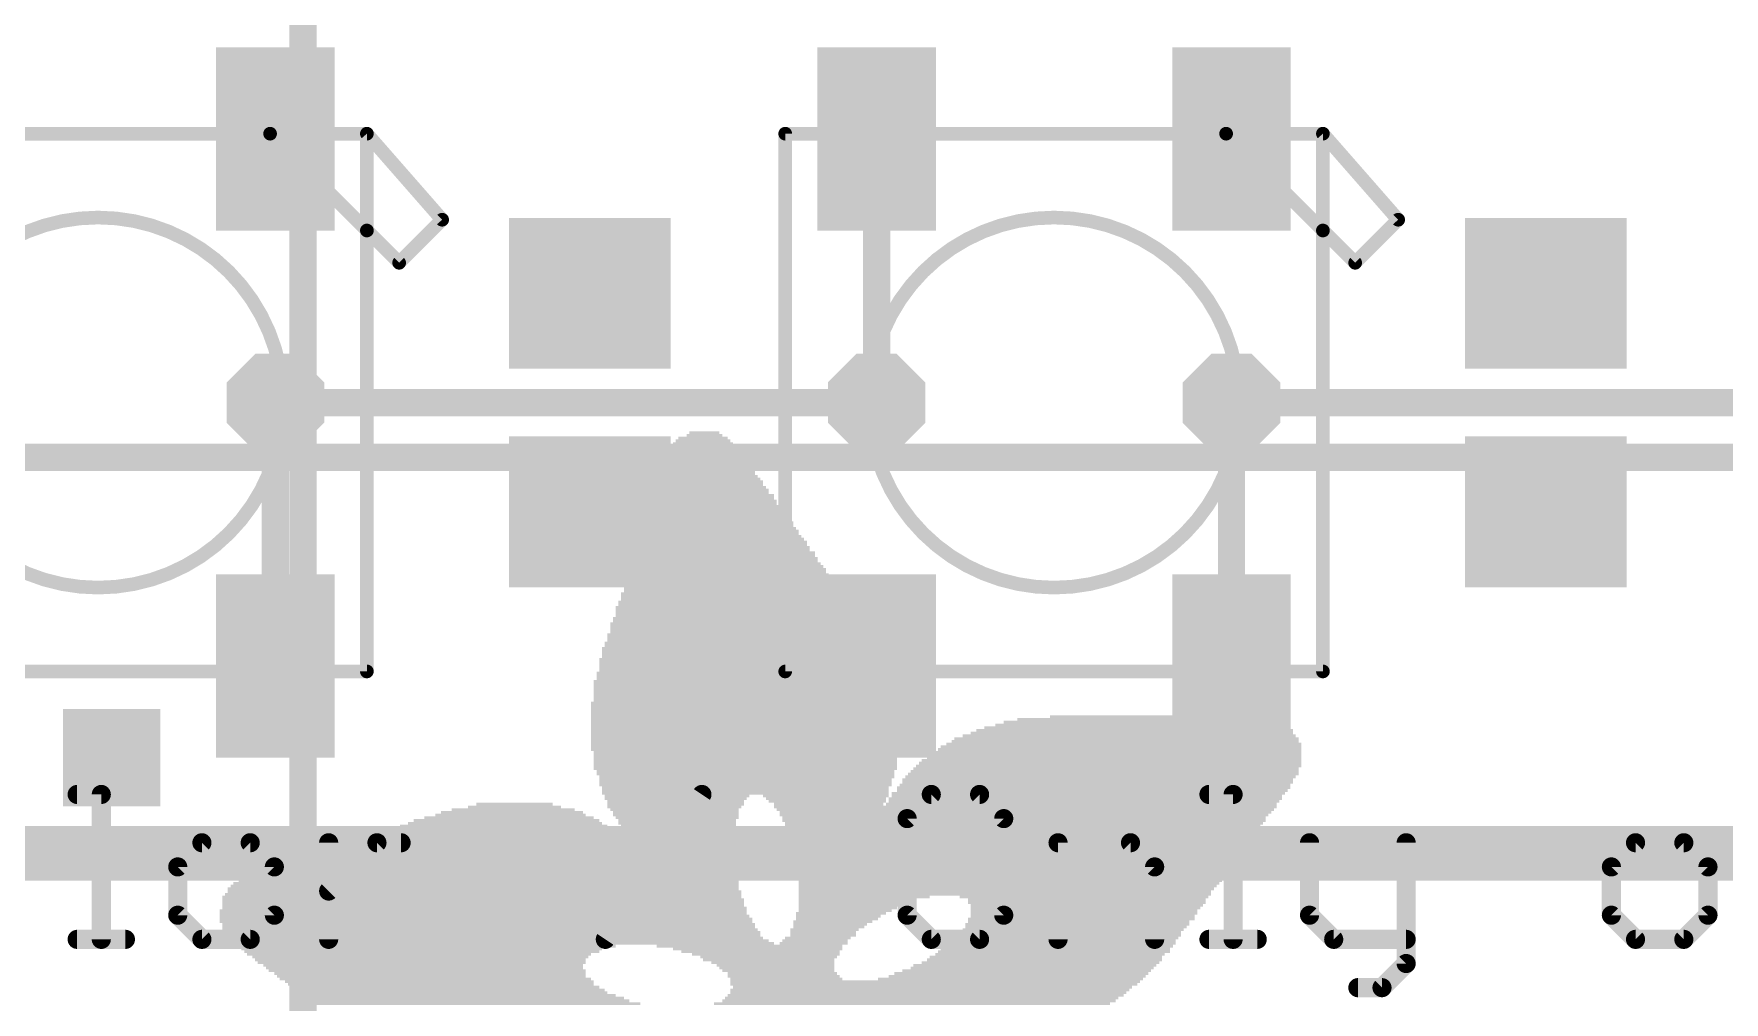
# Model space of a CAD drawing. Extents: x -0.4 to 69.2, y -1 to 53.5.
# Drawn here: x 38.26 to 53.98, y 30.49 to 39.5 of the extents above; entities that cross this region are included whole.
import ezdxf

# ---------------------------------------------------------------- set-up
doc = ezdxf.new("R2010")
doc.units = 0
for name, color, linetype in [('1', 12, 'CONTINUOUS'), ('16', 132, 'CONTINUOUS'), ('18', 110, 'CONTINUOUS'), ('21', 40, 'CONTINUOUS'), ('22', 6, 'CONTINUOUS'), ('29', 253, 'CONTINUOUS')]:
    doc.layers.add(name, color=color, linetype=linetype)

# ---------------------------------------------------------------- blocks, each defined once
blk = doc.blocks.new('RECT')
blk.add_solid([(-0.5, -0.5), (0.5, -0.5), (-0.5, 0.5), (0.5, 0.5)])
blk = doc.blocks.new('SQUAREV')
blk.add_solid([(-0.5, -0.5), (0.5, -0.5), (-0.5, 0.5), (0.5, 0.5)])
blk = doc.blocks.new('OCTAGONV')
at = {"const_width": 0.5}
blk.add_lwpolyline([(-0.25, -0.1036), (-0.25, 0.1036), (-0.1036, 0.25), (0.1036, 0.25), (0.25, 0.1036), (0.25, -0.1036), (0.1036, -0.25), (-0.1036, -0.25), (-0.25, -0.1036), (-0.25, 0.1036)], dxfattribs=at)

msp = doc.modelspace()

# ---------------------------------------------------------------- linework, layer by layer
at = {"layer": '1', "const_width": 0.254}
for points in [[(46.102, 38.518), (46.102, 36.068)], [(40.512, 33.618), (40.512, 36.068)], [(49.402, 36.068), (49.402, 33.618)], [(0, 35.56), (68.834, 35.56)], [(68.834, 32.004), (0, 32.004)], [(66.928, 31.75), (1.906, 31.75)]]:
    msp.add_lwpolyline(points, dxfattribs=at)
at = {"layer": '1', "const_width": 0.127}
for points in [[(46.1655, 38.518, 1), (46.0385, 38.518)], [(40.5755, 36.068, 1), (40.4485, 36.068)], [(49.4655, 36.068, 1), (49.3385, 36.068)], [(46.0385, 36.068, 1), (46.1655, 36.068)], [(40.4485, 33.618, 1), (40.5755, 33.618)], [(49.3385, 33.618, 1), (49.4655, 33.618)]]:
    msp.add_lwpolyline(points, format="xyb", dxfattribs=at)
at = {"layer": '16', "const_width": 0.254}
for points in [[(40.767, 44.704), (40.767, 5.842)], [(46.102, 36.068), (40.512, 36.068)], [(55.246, 36.068), (49.402, 36.068)]]:
    msp.add_lwpolyline(points, dxfattribs=at)
at = {"layer": '16', "const_width": 0.127}
for points in [[(40.512, 36.1315, 1), (40.512, 36.0045)], [(46.102, 36.0045, 1), (46.102, 36.1315)], [(49.402, 36.1315, 1), (49.402, 36.0045)]]:
    msp.add_lwpolyline(points, format="xyb", dxfattribs=at)
at = {"layer": '21'}
for points, const_width in [([(36.362, 38.568), (40.462, 38.568)], 0.127), ([(40.462, 38.568), (41.362, 38.568)], 0.127), ([(40.462, 38.568), (41.362, 37.668)], 0.127), ([(41.362, 38.568), (41.362, 37.668)], 0.127), ([(42.062, 37.768), (41.362, 38.568)], 0.127), ([(45.252, 33.568), (45.252, 38.568)], 0.127), ([(45.252, 38.568), (49.352, 38.568)], 0.127), ([(49.352, 38.568), (50.252, 38.568)], 0.127), ([(49.352, 38.568), (50.252, 37.668)], 0.127), ([(50.252, 38.568), (50.252, 37.668)], 0.127), ([(50.952, 37.768), (50.252, 38.568)], 0.127), ([(41.362, 37.668), (41.362, 33.568)], 0.127), ([(41.362, 37.668), (41.662, 37.368)], 0.127), ([(41.662, 37.368), (42.062, 37.768)], 0.127), ([(50.252, 37.668), (50.252, 33.568)], 0.127), ([(50.252, 37.668), (50.552, 37.368)], 0.127), ([(50.552, 37.368), (50.952, 37.768)], 0.127), ([(42.926, 36.068), (43.942, 36.068)], 0.2032), ([(51.816, 36.068), (52.832, 36.068)], 0.2032), ([(41.362, 33.568), (36.362, 33.568)], 0.127), ([(50.252, 33.568), (45.252, 33.568)], 0.127), ([(38.6678, 32.4243), (38.8923, 32.4243)], 0.1778), ([(38.8923, 32.4243), (38.8923, 31.0769)], 0.1778), ([(43.5793, 31.0769), (44.4775, 32.4243)], 0.1778), ([(46.6104, 32.4243), (46.3858, 32.1997)], 0.1778), ([(47.0595, 32.4243), (46.6104, 32.4243)], 0.1778), ([(47.284, 32.1997), (47.0595, 32.4243)], 0.1778), ([(49.1924, 32.4243), (49.4169, 32.4243)], 0.1778), ([(49.4169, 32.4243), (49.4169, 31.0769)], 0.1778), ([(46.3858, 32.1997), (46.3858, 31.3015)], 0.1778), ([(47.284, 31.3015), (47.284, 32.1997)], 0.1778), ([(39.8279, 31.9751), (39.6033, 31.7506)], 0.1778), ([(40.277, 31.9751), (39.8279, 31.9751)], 0.1778), ([(40.5015, 31.7506), (40.277, 31.9751)], 0.1778), ([(41.0066, 31.0769), (41.0066, 31.9751)], 0.1778), ([(41.0066, 31.526), (41.4557, 31.9751)], 0.1778), ([(41.4557, 31.9751), (41.6803, 31.9751)], 0.1778), ([(47.7891, 31.0769), (47.7891, 31.9751)], 0.1778), ([(47.7891, 31.9751), (48.4628, 31.9751)], 0.1778), ([(48.4628, 31.9751), (48.6873, 31.7506)], 0.1778), ([(50.1279, 31.9751), (50.1279, 31.3015)], 0.1778), ([(51.0261, 31.9751), (51.0261, 30.8523)], 0.1778), ([(53.159, 31.9751), (52.9344, 31.7506)], 0.1778), ([(53.6081, 31.9751), (53.159, 31.9751)], 0.1778), ([(53.8327, 31.7506), (53.6081, 31.9751)], 0.1778), ([(39.6033, 31.7506), (39.6033, 31.3015)], 0.1778), ([(40.5015, 31.3015), (40.5015, 31.7506)], 0.1778), ([(48.6873, 31.7506), (48.6873, 31.0769)], 0.1778), ([(52.9344, 31.7506), (52.9344, 31.3015)], 0.1778), ([(53.8327, 31.3015), (53.8327, 31.7506)], 0.1778), ([(39.6033, 31.3015), (39.8279, 31.0769)], 0.1778), ([(40.277, 31.0769), (40.5015, 31.3015)], 0.1778), ([(46.3858, 31.3015), (46.6104, 31.0769)], 0.1778), ([(47.0595, 31.0769), (47.284, 31.3015)], 0.1778), ([(50.1279, 31.3015), (50.3524, 31.0769)], 0.1778), ([(52.9344, 31.3015), (53.159, 31.0769)], 0.1778), ([(53.6081, 31.0769), (53.8327, 31.3015)], 0.1778), ([(38.6678, 31.0769), (39.1169, 31.0769)], 0.1778), ([(39.8279, 31.0769), (40.277, 31.0769)], 0.1778), ([(46.6104, 31.0769), (47.0595, 31.0769)], 0.1778), ([(49.1924, 31.0769), (49.6415, 31.0769)], 0.1778), ([(50.3524, 31.0769), (51.0261, 31.0769)], 0.1778), ([(53.159, 31.0769), (53.6081, 31.0769)], 0.1778), ([(51.0261, 30.8523), (50.8016, 30.6278)], 0.1778), ([(50.8016, 30.6278), (50.577, 30.6278)], 0.1778)]:
    msp.add_lwpolyline(points, dxfattribs=dict(at, const_width=const_width))
for points, const_width in [([(40.4845, 38.5905, 1), (40.4395, 38.5455)], 0.0635), ([(40.462, 38.5998, 1), (40.462, 38.5363)], 0.0635), ([(40.462, 38.5363, 1), (40.462, 38.5998)], 0.0635), ([(41.3938, 38.568, 1), (41.3302, 38.568)], 0.0635), ([(41.3859, 38.5889, 1), (41.3381, 38.5471)], 0.0635), ([(41.362, 38.5363, 1), (41.362, 38.5998)], 0.0635), ([(45.252, 38.5998, 1), (45.252, 38.5363)], 0.0635), ([(45.2838, 38.568, 1), (45.2203, 38.568)], 0.0635), ([(49.3745, 38.5905, 1), (49.3295, 38.5455)], 0.0635), ([(49.352, 38.5998, 1), (49.352, 38.5363)], 0.0635), ([(49.352, 38.5363, 1), (49.352, 38.5998)], 0.0635), ([(50.2838, 38.568, 1), (50.2203, 38.568)], 0.0635), ([(50.2759, 38.5889, 1), (50.2281, 38.5471)], 0.0635), ([(50.252, 38.5363, 1), (50.252, 38.5998)], 0.0635), ([(38.862, 34.3475, 1), (38.862, 37.7885, 1), (38.862, 34.3475)], 0.127), ([(41.3845, 37.6905, 1), (41.3395, 37.6455)], 0.0635), ([(41.3938, 37.668, 1), (41.3302, 37.668)], 0.0635), ([(42.0381, 37.7471, 1), (42.0859, 37.7889)], 0.0635), ([(42.0845, 37.7455, 1), (42.0395, 37.7905)], 0.0635), ([(47.752, 34.3475, 1), (47.752, 37.7885, 1), (47.752, 34.3475)], 0.127), ([(50.2745, 37.6905, 1), (50.2295, 37.6455)], 0.0635), ([(50.2838, 37.668, 1), (50.2203, 37.668)], 0.0635), ([(50.9281, 37.7471, 1), (50.9759, 37.7889)], 0.0635), ([(50.9745, 37.7455, 1), (50.9295, 37.7905)], 0.0635), ([(41.3302, 37.668, 1), (41.3938, 37.668)], 0.0635), ([(41.3395, 37.6455, 1), (41.3845, 37.6905)], 0.0635), ([(50.2203, 37.668, 1), (50.2838, 37.668)], 0.0635), ([(50.2295, 37.6455, 1), (50.2745, 37.6905)], 0.0635), ([(41.6395, 37.3905, 1), (41.6845, 37.3455)], 0.0635), ([(41.6395, 37.3455, 1), (41.6845, 37.3905)], 0.0635), ([(50.5295, 37.3905, 1), (50.5745, 37.3455)], 0.0635), ([(50.5295, 37.3455, 1), (50.5745, 37.3905)], 0.0635), ([(42.926, 36.1188, 1), (42.926, 36.0172)], 0.1016), ([(43.942, 36.0172, 1), (43.942, 36.1188)], 0.1016), ([(51.816, 36.1188, 1), (51.816, 36.0172)], 0.1016), ([(52.832, 36.0172, 1), (52.832, 36.1188)], 0.1016), ([(41.3302, 33.568, 1), (41.3938, 33.568)], 0.0635), ([(41.362, 33.5363, 1), (41.362, 33.5998)], 0.0635), ([(45.252, 33.5998, 1), (45.252, 33.5363)], 0.0635), ([(45.2203, 33.568, 1), (45.2838, 33.568)], 0.0635), ([(50.2203, 33.568, 1), (50.2838, 33.568)], 0.0635), ([(50.252, 33.5363, 1), (50.252, 33.5998)], 0.0635), ([(38.6678, 32.4687, 1), (38.6678, 32.3798)], 0.0889), ([(38.9368, 32.4243, 1), (38.8479, 32.4243)], 0.0889), ([(38.8923, 32.3798, 1), (38.8923, 32.4687)], 0.0889), ([(44.5145, 32.3996, 1), (44.4405, 32.4489)], 0.0889), ([(46.6104, 32.4687, 1), (46.6104, 32.3798)], 0.0889), ([(46.6418, 32.3928, 1), (46.5789, 32.4557)], 0.0889), ([(47.0909, 32.4557, 1), (47.0281, 32.3928)], 0.0889), ([(47.0595, 32.3798, 1), (47.0595, 32.4687)], 0.0889), ([(49.1924, 32.4687, 1), (49.1924, 32.3798)], 0.0889), ([(49.4614, 32.4243, 1), (49.3725, 32.4243)], 0.0889), ([(49.4169, 32.3798, 1), (49.4169, 32.4687)], 0.0889), ([(46.3544, 32.2311, 1), (46.4172, 32.1683)], 0.0889), ([(46.4303, 32.1997, 1), (46.3414, 32.1997)], 0.0889), ([(47.3285, 32.1997, 1), (47.2396, 32.1997)], 0.0889), ([(47.2526, 32.1683, 1), (47.3155, 32.2311)], 0.0889), ([(39.8279, 32.0196, 1), (39.8279, 31.9307)], 0.0889), ([(39.8593, 31.9437, 1), (39.7964, 32.0066)], 0.0889), ([(40.3084, 32.0066, 1), (40.2455, 31.9437)], 0.0889), ([(40.277, 31.9307, 1), (40.277, 32.0196)], 0.0889), ([(41.051, 31.9751, 1), (40.9621, 31.9751)], 0.0889), ([(41.4557, 32.0196, 1), (41.4557, 31.9307)], 0.0889), ([(41.4871, 31.9437, 1), (41.4243, 32.0066)], 0.0889), ([(41.6803, 31.9307, 1), (41.6803, 32.0196)], 0.0889), ([(47.8335, 31.9751, 1), (47.7446, 31.9751)], 0.0889), ([(47.7891, 32.0196, 1), (47.7891, 31.9307)], 0.0889), ([(48.4942, 32.0066, 1), (48.4313, 31.9437)], 0.0889), ([(48.4628, 31.9307, 1), (48.4628, 32.0196)], 0.0889), ([(50.1723, 31.9751, 1), (50.0834, 31.9751)], 0.0889), ([(51.0706, 31.9751, 1), (50.9817, 31.9751)], 0.0889), ([(53.159, 32.0196, 1), (53.159, 31.9307)], 0.0889), ([(53.1904, 31.9437, 1), (53.1276, 32.0066)], 0.0889), ([(53.6395, 32.0066, 1), (53.5767, 31.9437)], 0.0889), ([(53.6081, 31.9307, 1), (53.6081, 32.0196)], 0.0889), ([(39.6477, 31.7506, 1), (39.5588, 31.7506)], 0.0889), ([(39.5719, 31.782, 1), (39.6347, 31.7191)], 0.0889), ([(40.546, 31.7506, 1), (40.4571, 31.7506)], 0.0889), ([(40.4701, 31.7191, 1), (40.533, 31.782)], 0.0889), ([(48.7318, 31.7506, 1), (48.6429, 31.7506)], 0.0889), ([(48.6559, 31.7191, 1), (48.7187, 31.782)], 0.0889), ([(52.903, 31.782, 1), (52.9659, 31.7191)], 0.0889), ([(52.9789, 31.7506, 1), (52.89, 31.7506)], 0.0889), ([(53.8771, 31.7506, 1), (53.7882, 31.7506)], 0.0889), ([(53.8012, 31.7191, 1), (53.8641, 31.782)], 0.0889), ([(40.9751, 31.5574, 1), (41.038, 31.4946)], 0.0889), ([(39.6347, 31.3329, 1), (39.5719, 31.27)], 0.0889), ([(39.5588, 31.3015, 1), (39.6477, 31.3015)], 0.0889), ([(40.4571, 31.3015, 1), (40.546, 31.3015)], 0.0889), ([(40.533, 31.27, 1), (40.4701, 31.3329)], 0.0889), ([(46.4172, 31.3329, 1), (46.3544, 31.27)], 0.0889), ([(46.3414, 31.3015, 1), (46.4303, 31.3015)], 0.0889), ([(47.2396, 31.3015, 1), (47.3285, 31.3015)], 0.0889), ([(47.3155, 31.27, 1), (47.2526, 31.3329)], 0.0889), ([(50.0834, 31.3015, 1), (50.1723, 31.3015)], 0.0889), ([(50.1593, 31.3329, 1), (50.0965, 31.27)], 0.0889), ([(52.9659, 31.3329, 1), (52.903, 31.27)], 0.0889), ([(52.89, 31.3015, 1), (52.9789, 31.3015)], 0.0889), ([(53.7882, 31.3015, 1), (53.8771, 31.3015)], 0.0889), ([(53.8641, 31.27, 1), (53.8012, 31.3329)], 0.0889), ([(38.6678, 31.1214, 1), (38.6678, 31.0325)], 0.0889), ([(39.1169, 31.0325, 1), (39.1169, 31.1214)], 0.0889), ([(39.8279, 31.1214, 1), (39.8279, 31.0325)], 0.0889), ([(39.7964, 31.0455, 1), (39.8593, 31.1083)], 0.0889), ([(40.2455, 31.1083, 1), (40.3084, 31.0455)], 0.0889), ([(40.277, 31.0325, 1), (40.277, 31.1214)], 0.0889), ([(43.5423, 31.1016, 1), (43.6162, 31.0522)], 0.0889), ([(46.6104, 31.1214, 1), (46.6104, 31.0325)], 0.0889), ([(46.5789, 31.0455, 1), (46.6418, 31.1083)], 0.0889), ([(47.0281, 31.1083, 1), (47.0909, 31.0455)], 0.0889), ([(47.0595, 31.0325, 1), (47.0595, 31.1214)], 0.0889), ([(49.1924, 31.1214, 1), (49.1924, 31.0325)], 0.0889), ([(49.6415, 31.0325, 1), (49.6415, 31.1214)], 0.0889), ([(50.3524, 31.1214, 1), (50.3524, 31.0325)], 0.0889), ([(50.321, 31.0455, 1), (50.3839, 31.1083)], 0.0889), ([(51.0261, 31.0325, 1), (51.0261, 31.1214)], 0.0889), ([(53.159, 31.1214, 1), (53.159, 31.0325)], 0.0889), ([(53.1276, 31.0455, 1), (53.1904, 31.1083)], 0.0889), ([(53.5767, 31.1083, 1), (53.6395, 31.0455)], 0.0889), ([(53.6081, 31.0325, 1), (53.6081, 31.1214)], 0.0889), ([(38.8479, 31.0769, 1), (38.9368, 31.0769)], 0.0889), ([(40.9621, 31.0769, 1), (41.051, 31.0769)], 0.0889), ([(47.7446, 31.0769, 1), (47.8335, 31.0769)], 0.0889), ([(48.6429, 31.0769, 1), (48.7318, 31.0769)], 0.0889), ([(49.3725, 31.0769, 1), (49.4614, 31.0769)], 0.0889), ([(50.9817, 30.8523, 1), (51.0706, 30.8523)], 0.0889), ([(51.0575, 30.8209, 1), (50.9947, 30.8838)], 0.0889), ([(50.577, 30.6722, 1), (50.577, 30.5833)], 0.0889), ([(50.7701, 30.6592, 1), (50.833, 30.5964)], 0.0889), ([(50.8016, 30.5833, 1), (50.8016, 30.6722)], 0.0889)]:
    msp.add_lwpolyline(points, format="xyb", dxfattribs=dict(at, const_width=const_width))

# ---------------------------------------------------------------- block references
at = {"layer": '1', "rotation": 90}
for p, xscale, yscale in [((40.512, 38.518), 1.5, 0.9), ((46.102, 38.518), 1.5, 0.9), ((49.402, 38.518), 1.5, 0.9), ((43.434, 37.084), 1.2, 1.3), ((52.324, 37.084), 1.2, 1.3), ((43.434, 35.052), 1.2, 1.3), ((52.324, 35.052), 1.2, 1.3), ((40.512, 33.618), 1.5, 0.9), ((46.102, 33.618), 1.5, 0.9), ((49.402, 33.618), 1.5, 0.9)]:
    msp.add_blockref('RECT', p, dxfattribs=dict(at, xscale=xscale, yscale=yscale))
at = {"layer": '18', "xscale": 0.9064, "yscale": 0.9064}
for name, p in [('OCTAGONV', (40.512, 36.068)), ('OCTAGONV', (40.512, 36.068)), ('OCTAGONV', (46.102, 36.068)), ('OCTAGONV', (46.102, 36.068)), ('OCTAGONV', (49.402, 36.068)), ('OCTAGONV', (49.402, 36.068)), ('SQUAREV', (38.989, 32.766)), ('SQUAREV', (38.989, 32.766))]:
    msp.add_blockref(name, p, dxfattribs=at)
at = {"layer": '22', "yscale": 0.0254, "rotation": 180}
for p, xscale in [((44.4881, 35.687), 0.5588), ((44.4881, 35.7124), 0.508), ((44.4881, 35.7378), 0.4572), ((44.5008, 35.7632), 0.3302), ((44.5008, 35.7886), 0.2794), ((44.5008, 35.56), 0.7366), ((44.5135, 35.5346), 0.762), ((44.5135, 35.5854), 0.7112), ((44.5008, 35.6362), 0.635), ((44.5008, 35.6108), 0.635), ((44.5008, 35.6616), 0.5842), ((44.5389, 35.3568), 0.9652), ((44.5262, 35.4076), 0.889), ((44.5389, 35.3822), 0.9144), ((44.5262, 35.4838), 0.8382), ((44.5262, 35.4584), 0.8382), ((44.5389, 35.433), 0.8636), ((44.5135, 35.5092), 0.762), ((44.5643, 35.2552), 1.0668), ((44.5643, 35.2298), 1.0668), ((44.5897, 35.2044), 1.1176), ((44.5516, 35.3314), 0.9906), ((44.5516, 35.306), 0.9906), ((44.5643, 35.2806), 1.016), ((44.6024, 35.1028), 1.2446), ((44.6024, 35.0774), 1.2446), ((44.6151, 35.052), 1.27), ((44.577, 35.179), 1.143), ((44.5897, 35.1536), 1.1684), ((44.5897, 35.1282), 1.1684), ((44.6278, 34.925), 1.397), ((44.6405, 34.8996), 1.4224), ((44.6024, 35.0266), 1.2954), ((44.6151, 35.0012), 1.3208), ((44.6278, 34.9758), 1.3462), ((44.6405, 34.9504), 1.3716), ((44.6532, 34.798), 1.5494), ((44.6659, 34.7726), 1.5748), ((44.6659, 34.7472), 1.5748), ((44.6405, 34.8742), 1.4732), ((44.6405, 34.8488), 1.4732), ((44.6532, 34.8234), 1.4986), ((44.6913, 34.6202), 1.7272), ((44.6913, 34.5948), 1.7272), ((44.704, 34.5694), 1.7526), ((44.6913, 34.671), 1.6764), ((44.6913, 34.6456), 1.6764), ((44.6786, 34.7218), 1.6002), ((44.6786, 34.6964), 1.6002), ((44.7294, 34.4424), 1.905), ((44.7294, 34.417), 1.905), ((44.704, 34.544), 1.8034), ((44.7167, 34.5186), 1.8288), ((44.7167, 34.4932), 1.8288), ((44.7294, 34.4678), 1.8542), ((44.7548, 34.29), 2.0574), ((44.7548, 34.2646), 2.0574), ((44.7294, 34.3916), 1.9558), ((44.7421, 34.3662), 1.9812), ((44.7548, 34.3408), 2.0066), ((44.7548, 34.3154), 2.0066), ((44.7675, 34.163), 2.1844), ((44.7929, 34.1376), 2.2352), ((44.7929, 34.1122), 2.2352), ((44.7675, 34.2138), 2.1336), ((44.7802, 34.1884), 2.159), ((44.7802, 34.2392), 2.1082), ((44.8056, 34.0106), 2.3622), ((44.8056, 33.9852), 2.3622), ((44.8183, 33.9598), 2.3876), ((44.7929, 34.0614), 2.286), ((44.8056, 34.036), 2.3114), ((44.8056, 34.0868), 2.2606), ((44.831, 33.8328), 2.5146), ((44.831, 33.8074), 2.5146), ((44.8183, 33.909), 2.4384), ((44.831, 33.8836), 2.4638), ((44.831, 33.8582), 2.4638), ((44.8183, 33.9344), 2.3876), ((44.8437, 33.6804), 2.6416), ((44.8437, 33.655), 2.6416), ((44.8437, 33.6296), 2.6416), ((44.8183, 33.782), 2.54), ((44.831, 33.7566), 2.5654), ((44.8437, 33.7312), 2.5908), ((44.8437, 33.7058), 2.5908), ((44.8437, 33.4772), 2.7432), ((44.8564, 33.5534), 2.7178), ((44.8564, 33.528), 2.7178), ((44.8564, 33.5026), 2.7178), ((44.8564, 33.6042), 2.667), ((44.8564, 33.5788), 2.667), ((44.8564, 33.4518), 2.7686), ((44.8564, 33.4264), 2.7686), ((44.8564, 33.401), 2.7686), ((44.8564, 33.3756), 2.7686), ((44.8691, 33.3502), 2.794), ((44.8691, 33.3248), 2.794), ((44.8691, 33.274), 2.8448), ((44.8691, 33.2486), 2.8448), ((44.8691, 33.2232), 2.8448), ((44.8691, 33.1978), 2.8448), ((44.8691, 33.1724), 2.8448), ((44.8691, 33.2994), 2.794), ((44.8691, 33.147), 2.8448), ((44.8691, 33.1216), 2.8448), ((44.8691, 33.0962), 2.8448), ((44.8691, 33.0708), 2.8448), ((44.8691, 33.0454), 2.8448), ((44.8818, 33.02), 2.8702), ((48.5013, 33.02), 2.9464), ((48.5267, 33.0454), 2.8448), ((48.5648, 33.0708), 2.7178), ((48.5902, 33.0962), 2.6162), ((48.6283, 33.1216), 2.4384), ((48.7172, 33.147), 2.0066), ((44.8818, 32.9946), 2.8702), ((44.8818, 32.9692), 2.8702), ((44.8818, 32.9438), 2.8702), ((44.8818, 32.9184), 2.8702), ((44.8818, 32.893), 2.8702), ((44.8691, 32.8676), 2.8448), ((44.8691, 32.8422), 2.8448), ((48.3616, 32.8422), 3.3782), ((48.3743, 32.8676), 3.3528), ((48.3997, 32.893), 3.302), ((48.4124, 32.9184), 3.2258), ((48.4251, 32.9438), 3.2004), ((48.4505, 32.9692), 3.0988), ((48.4759, 32.9946), 2.9972), ((44.8818, 32.8168), 2.8194), ((44.8818, 32.7914), 2.8194), ((44.8818, 32.766), 2.8194), ((44.8818, 32.7406), 2.8194), ((44.8818, 32.7152), 2.8194), ((44.8818, 32.6898), 2.8194), ((48.26, 32.6898), 3.5814), ((48.2727, 32.7152), 3.556), ((48.2854, 32.7406), 3.5306), ((48.3108, 32.766), 3.4798), ((48.3235, 32.7914), 3.4544), ((48.3489, 32.8168), 3.4036), ((44.8818, 32.6644), 2.8194), ((44.8818, 32.639), 2.7686), ((44.8818, 32.6136), 2.7686), ((44.8945, 32.5882), 2.7432), ((44.8818, 32.5628), 2.7178), ((44.8818, 32.5374), 2.7178), ((48.1584, 32.5628), 3.6322), ((48.1584, 32.5374), 3.6322), ((48.1838, 32.5882), 3.6322), ((48.2092, 32.6136), 3.6322), ((48.2219, 32.639), 3.6068), ((48.2346, 32.6644), 3.5814), ((44.8818, 32.512), 2.7178), ((44.8818, 32.4866), 2.667), ((44.8818, 32.4612), 2.667), ((44.8818, 32.4358), 2.667), ((44.2468, 32.4104), 1.3462), ((44.2341, 32.385), 1.3208), ((45.6311, 32.4104), 1.1684), ((45.6311, 32.385), 1.1176), ((48.0441, 32.385), 3.6576), ((48.0695, 32.4358), 3.6576), ((48.0568, 32.4104), 3.6322), ((48.1203, 32.4866), 3.6576), ((48.1076, 32.4612), 3.6322), ((48.133, 32.512), 3.6322), ((42.6974, 32.2326), 1.397), ((42.7101, 32.258), 1.3208), ((42.7228, 32.2834), 1.143), ((42.7355, 32.3088), 0.8636), ((42.7355, 32.3342), 0.7112), ((44.2341, 32.3596), 1.27), ((44.2341, 32.3342), 1.27), ((44.2214, 32.3088), 1.2446), ((44.2214, 32.2834), 1.1938), ((44.2341, 32.258), 1.1684), ((44.2341, 32.2326), 1.1684), ((45.6438, 32.3596), 1.0922), ((45.6565, 32.3342), 1.016), ((47.4853, 32.3088), 4.6736), ((47.4853, 32.2834), 4.6228), ((47.4853, 32.258), 4.572), ((47.4726, 32.2326), 4.5466), ((48.006, 32.3342), 3.6322), ((48.0314, 32.3596), 3.6322), ((42.5704, 32.0548), 2.3114), ((42.5958, 32.0802), 2.159), ((42.6085, 32.1056), 2.0828), ((42.6339, 32.131), 1.9304), ((42.6466, 32.1564), 1.8034), ((42.6593, 32.1818), 1.7272), ((42.6847, 32.2072), 1.5748), ((44.2468, 32.2072), 1.143), ((44.2468, 32.1818), 1.0922), ((44.2468, 32.1564), 1.0922), ((44.2595, 32.131), 1.0668), ((44.2722, 32.1056), 1.0414), ((44.2722, 32.0802), 1.0414), ((44.2849, 32.0548), 1.016), ((47.4726, 32.2072), 4.4958), ((47.4726, 32.1818), 4.4958), ((47.4726, 32.1564), 4.445), ((47.4599, 32.131), 4.4196), ((47.4599, 32.1056), 4.3688), ((47.4599, 32.0802), 4.3688), ((47.4599, 32.0548), 4.318), ((42.8752, 31.9024), 3.8354), ((42.9133, 31.9278), 3.7592), ((42.4688, 31.9532), 2.7686), ((42.9895, 31.9786), 3.6068), ((42.5323, 32.004), 2.4892), ((42.545, 32.0294), 2.413), ((44.2976, 32.0294), 0.9906), ((44.3103, 32.004), 0.9652), ((44.3357, 31.9532), 0.9144), ((47.4472, 32.0294), 4.2926), ((47.4472, 32.004), 4.2926), ((47.4345, 31.9786), 4.2672), ((47.4345, 31.9532), 4.2164), ((47.4218, 31.9278), 4.191), ((47.4218, 31.9024), 4.191), ((42.6339, 31.75), 4.318), ((42.672, 31.7754), 4.2418), ((42.7228, 31.8008), 4.1402), ((42.7482, 31.8262), 4.0894), ((42.799, 31.8516), 3.9878), ((42.8498, 31.877), 3.8862), ((47.4091, 31.877), 4.1656), ((47.4091, 31.8516), 4.1656), ((47.3964, 31.8262), 4.0894), ((47.3964, 31.8008), 4.0894), ((47.3837, 31.7754), 4.064), ((47.371, 31.75), 4.0386), ((42.4688, 31.5976), 4.699), ((42.4942, 31.623), 4.6482), ((42.5196, 31.6484), 4.5974), ((42.5196, 31.6738), 4.5466), ((42.5577, 31.6992), 4.4704), ((42.5958, 31.7246), 4.3942), ((47.3837, 31.7246), 4.0132), ((47.371, 31.6992), 3.9878), ((47.3583, 31.6738), 3.9624), ((47.3456, 31.6484), 3.937), ((47.3456, 31.623), 3.937), ((47.3329, 31.5976), 3.9116), ((42.4307, 31.4706), 4.826), ((42.4434, 31.4452), 4.8514), ((42.4434, 31.496), 4.8006), ((42.4434, 31.5468), 4.7498), ((42.4561, 31.5214), 4.7752), ((42.4561, 31.5722), 4.7244), ((47.3202, 31.5722), 3.8862), ((47.3075, 31.5468), 3.8608), ((47.2948, 31.5214), 3.8354), ((47.2948, 31.496), 3.8354), ((45.9867, 31.4706), 1.2192), ((45.9232, 31.4452), 1.0922), ((48.0314, 31.4706), 2.3114), ((48.0568, 31.4452), 2.2098), ((42.4434, 31.3436), 4.9022), ((42.4434, 31.3182), 4.9022), ((42.4561, 31.2928), 4.9276), ((42.4434, 31.4198), 4.8514), ((42.4434, 31.3944), 4.8514), ((42.4561, 31.369), 4.8768), ((45.7708, 31.3182), 0.8382), ((45.7454, 31.2928), 0.7874), ((45.9105, 31.4198), 1.0668), ((45.8724, 31.3944), 0.9906), ((45.8343, 31.369), 0.9144), ((45.8089, 31.3436), 0.8636), ((48.0568, 31.4198), 2.2098), ((48.0568, 31.3944), 2.159), ((48.0441, 31.369), 2.1336), ((48.0314, 31.3436), 2.1082), ((48.0314, 31.3182), 2.1082), ((48.0187, 31.2928), 2.0828), ((42.4688, 31.2674), 4.953), ((42.4688, 31.242), 4.953), ((42.4942, 31.2166), 4.953), ((42.4942, 31.1912), 4.953), ((42.5069, 31.1658), 4.9784), ((42.5323, 31.1404), 4.9784), ((42.545, 31.115), 4.953), ((45.6184, 31.1658), 0.635), ((45.6057, 31.1404), 0.6096), ((45.6057, 31.115), 0.6096), ((45.6946, 31.242), 0.7366), ((45.6692, 31.2166), 0.6858), ((45.6565, 31.1912), 0.6604), ((45.7327, 31.2674), 0.762), ((47.9044, 31.1404), 2.0574), ((47.9044, 31.115), 2.0574), ((47.9298, 31.1658), 2.0574), ((47.9679, 31.2166), 2.0828), ((47.9552, 31.1912), 2.0574), ((48.006, 31.2674), 2.1082), ((47.9806, 31.242), 2.0574), ((42.5577, 31.0896), 4.9784), ((42.5958, 31.0642), 5.0038), ((42.6339, 31.0388), 5.0292), ((41.91, 31.0134), 3.5306), ((41.8719, 30.988), 3.3528), ((41.8719, 30.9626), 3.302), ((44.9199, 31.0134), 1.7272), ((44.9961, 30.988), 1.5748), ((45.0215, 30.9626), 1.4732), ((45.5168, 31.0388), 0.635), ((45.5295, 31.0642), 0.6096), ((45.5549, 31.0896), 0.6096), ((47.752, 30.9626), 2.159), ((47.7647, 30.988), 2.1336), ((47.8028, 31.0134), 2.1082), ((47.8282, 31.0388), 2.1082), ((47.8409, 31.0642), 2.0828), ((47.8663, 31.0896), 2.0828), ((41.8465, 30.9372), 3.2004), ((41.8592, 30.9118), 3.1242), ((41.8592, 30.8864), 3.0734), ((41.8719, 30.861), 3.048), ((41.8846, 30.8356), 2.9718), ((41.8973, 30.8102), 2.9464), ((45.0723, 30.9372), 1.3716), ((45.0977, 30.9118), 1.27), ((45.0977, 30.8864), 1.2192), ((45.1358, 30.861), 1.143), ((45.1612, 30.8356), 1.0922), ((45.1739, 30.8102), 1.0668), ((47.5488, 30.8102), 2.2606), ((47.5742, 30.8356), 2.2606), ((47.625, 30.861), 2.2098), ((47.6631, 30.8864), 2.1844), ((47.6758, 30.9118), 2.159), ((47.7139, 30.9372), 2.1336), ((41.9227, 30.7848), 2.9464), ((41.9481, 30.7594), 2.8956), ((41.9608, 30.734), 2.8702), ((41.9989, 30.7086), 2.8956), ((42.037, 30.6832), 2.8702), ((42.0497, 30.6578), 2.8448), ((45.1866, 30.7848), 1.0414), ((45.2247, 30.7594), 1.016), ((45.2374, 30.734), 1.0414), ((45.2628, 30.7086), 1.0414), ((46.6471, 30.6832), 3.81), ((46.6344, 30.6578), 3.7846), ((47.3456, 30.7086), 2.4638), ((47.4091, 30.734), 2.3876), ((47.4472, 30.7594), 2.3622), ((47.498, 30.7848), 2.3114), ((42.1005, 30.6324), 2.8448), ((42.1386, 30.607), 2.8702), ((42.164, 30.5816), 2.8702), ((42.2275, 30.5562), 2.8956), ((42.291, 30.5308), 2.921), ((42.3164, 30.5054), 2.9718), ((46.4947, 30.5054), 3.6576), ((46.5201, 30.5308), 3.6576), ((46.5582, 30.5562), 3.683), ((46.5963, 30.607), 3.7084), ((46.5836, 30.5816), 3.683), ((46.6217, 30.6324), 3.7084), ((42.3926, 30.48), 3.0226), ((46.4312, 30.48), 3.683)]:
    msp.add_blockref('RECT', p, dxfattribs=dict(at, xscale=xscale))
at = {"layer": '29', "rotation": 90}
for p, xscale, yscale in [((40.512, 38.518), 1.7032, 1.1032), ((46.102, 38.518), 1.7032, 1.1032), ((49.402, 38.518), 1.7032, 1.1032), ((43.434, 37.084), 1.4032, 1.5032), ((52.324, 37.084), 1.4032, 1.5032), ((43.434, 35.052), 1.4032, 1.5032), ((52.324, 35.052), 1.4032, 1.5032), ((40.512, 33.618), 1.7032, 1.1032), ((46.102, 33.618), 1.7032, 1.1032), ((49.402, 33.618), 1.7032, 1.1032)]:
    msp.add_blockref('RECT', p, dxfattribs=dict(at, xscale=xscale, yscale=yscale))

doc.saveas('drawing.dxf')
